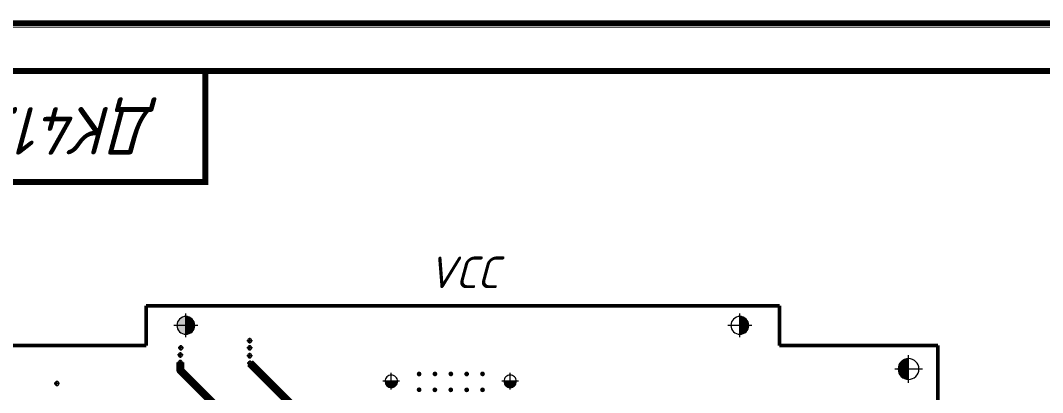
# Paper-space layout 'Лист2' of a CAD drawing. Header units: millimetres. Extents: x 0 to 421, y 0 to 298.
# Drawn here: x 67.2 to 196.3, y 250.9 to 297.9 of the extents above; entities that cross this region are included whole.
import ezdxf

# ---------------------------------------------------------------- set-up
doc = ezdxf.new("R2010")
doc.units = ezdxf.units.MM
for name, color, linetype in [('Mechanical13', 56, 'Continuous'), ('MidLayer1', 16, 'Continuous'), ('PDF _Геометрия', 7, 'Continuous'), ('PDF _Сплошная заливка', 7, 'Continuous'), ('Sheet', 255, 'Continuous')]:
    doc.layers.add(name, color=color, linetype=linetype)
doc.styles.add('Gost', font='gost_type_0.ttf')
doc.styles.add('GOST-2.304_Type-B_italic', font='GOST Common Italic.ttf')

psp = doc.layouts.new('Лист2')

# ---------------------------------------------------------------- hatches: boundary and pattern name
at = {"layer": 'PDF _Сплошная заливка', "true_color": 0xf5f5f5}
h = psp.add_hatch(color=7, dxfattribs=at)
h.dxf.hatch_style = 1
h.paths.add_polyline_path([(88.08370595464476, 259.4040117377758), (86.95869489737561, 259.4040117377758, 0.4141580432672914), (88.08370595464476, 258.2790006805139)])
h.paths.add_polyline_path([(88.08370595464476, 260.5290227950345, 0.4141580432690766), (86.95869489737561, 259.4040117377758), (88.08370595464476, 259.4040117377758)])
h.paths.add_polyline_path([(87.4497627530377, 256.8336317002872), (87.4497627530377, 256.5711643981754), (87.71223005519687, 256.5711643981754, 0.4143145159588777)])
h.paths.add_polyline_path([(87.4497627530377, 256.8336317002872, 0.4143145160702476), (87.18729545090036, 256.5711643981754), (87.4497627530377, 256.5711643981754)])
h.paths.add_polyline_path([(87.71223005519687, 256.5711643981754), (87.4497627530377, 256.5711643981754), (87.4497627530377, 256.3083443174255, 0.4140361067154677)])
h.paths.add_polyline_path([(87.65825492451677, 255.6710969911087), (87.39578762235033, 255.6710969911087), (87.39578762235033, 255.4086296889604, 0.4143145163531811)])
h.paths.add_polyline_path([(87.39578762235033, 255.9335642933042), (87.39578762235033, 255.6710969911087), (87.65825492451677, 255.6710969911087, 0.4143145159614969)])
h.paths.add_polyline_path([(87.39578762235033, 255.9335642933042, 0.4143145160215892), (87.13332032015478, 255.6710969911087), (87.39578762235033, 255.6710969911087)])
h.paths.add_polyline_path([(87.39578762235033, 254.9873206326893, 0.4143145162389901), (87.13332032015478, 254.7248533305665), (87.39578762235033, 254.7248533305665)])
h.paths.add_polyline_path([(87.39578762235033, 254.9873206326893), (87.39578762235033, 254.7248533305665), (87.65825492451677, 254.7248533305665, 0.414314516367033)])
h.paths.add_polyline_path([(87.65825492451677, 254.7248533305665), (87.39578762235033, 254.7248533305665), (87.39578762235033, 254.4623860284187, 0.4143145161355283)])
h.paths.add_polyline_path([(96.14963659541672, 257.7333413898282), (96.14963659541672, 257.4708740877127), (96.41210389759044, 257.4708740877127, 0.4143145161332114)])
h.paths.add_polyline_path([(96.14963659541672, 257.7333413898282, 0.4143145161115014), (95.88716929322845, 257.4708740877127), (96.14963659541672, 257.4708740877127)])
h.paths.add_polyline_path([(96.41210389759044, 257.4708740877127), (96.14963659541672, 257.4708740877127), (96.14963659541672, 257.2084067855758, 0.414314515913443)])
h.paths.add_polyline_path([(96.14963659541672, 256.8336317003786), (96.14963659541672, 256.5711643981754), (96.41210389759044, 256.5711643981754, 0.4143145162336008)])
h.paths.add_polyline_path([(96.14963659541672, 256.8336317003786, 0.4143145160107091), (95.88716929325756, 256.5711643981754), (96.14963659541672, 256.5711643981754)])
h.paths.add_polyline_path([(96.41210389759044, 256.5711643981754), (96.14963659541672, 256.5711643981754), (96.14963659541672, 256.3083443173086, 0.4140361064395219)])
h.paths.add_polyline_path([(96.41210389759044, 255.5709332596962), (96.14963659541672, 255.5709332596962), (96.14963659541672, 255.3084659574674, 0.4143145161911359)])
h.paths.add_polyline_path([(96.14963659541672, 255.8334005618808), (96.14963659541672, 255.5709332596962), (96.41210389759044, 255.5709332596962, 0.4143145160713556)])
h.paths.add_polyline_path([(96.14963659541672, 255.8334005618808, 0.414314516036751), (95.88716929330167, 255.5709332596962), (96.14963659541672, 255.5709332596962)])
h.paths.add_polyline_path([(96.45831789836984, 254.6246793685782), (96.19585059621068, 254.6246793685782), (96.19585059621068, 254.362212066419, 0.4143145161357802)])
h.paths.add_polyline_path([(96.19585059621068, 254.8871466708215), (96.19585059621068, 254.6246793685782), (96.45831789836984, 254.6246793685782, 0.4143145159930288)])
h.paths.add_polyline_path([(96.19585059621068, 254.8871466708215, 0.4143145160495452), (95.9333832939642, 254.6246793685782), (96.19585059621068, 254.6246793685782)])
h.paths.add_polyline_path([(88.8584078303902, 246.1710249029079), (88.59594052823104, 246.1710249029079), (88.59594052823104, 245.9085576007597, 0.4143145162844247)])
h.paths.add_polyline_path([(88.59594052823104, 246.4334922051621), (88.59594052823104, 246.1710249029079), (88.8584078303902, 246.1710249029079, 0.4143145162145098)])
h.paths.add_polyline_path([(88.59594052823104, 246.4334922051621, 0.4143145159007997), (88.33347322610098, 246.1710249029079), (88.59594052823104, 246.1710249029079)])
h.paths.add_polyline_path([(85.24983520423939, 248.6335756820472), (85.24983520423939, 248.3711083798662), (85.51230250639856, 248.3711083798662, 0.4143145162022193)])
h.paths.add_polyline_path([(85.24983520423939, 248.6335756820472, 0.4143145162023701), (84.98736790202929, 248.3711083798662), (85.24983520423939, 248.3711083798662)])
h.paths.add_polyline_path([(85.51230250639856, 248.3711083798662), (85.24983520423939, 248.3711083798662), (85.24983520423939, 248.108641077707, 0.4143145159821994)])
h.paths.add_polyline_path([(86.14977349432138, 248.6335756820363, 0.4143145160582088), (85.88730619220632, 248.3711083798662), (86.14977349432138, 248.3711083798662)])
h.paths.add_polyline_path([(86.14977349432138, 248.6335756820363), (86.14977349432138, 248.3711083798662), (86.41224079649555, 248.3711083798662, 0.4143145161588501)])
h.paths.add_polyline_path([(86.41224079649555, 248.3711083798662), (86.14977349432138, 248.3711083798662), (86.14977349432138, 248.1086410777616, 0.4143145159388806)])
h.paths.add_polyline_path([(84.19573265198187, 248.6335756819849), (84.19573265198187, 248.3711083798662), (84.45855273277903, 248.3711083798662, 0.4140361065737)])
h.paths.add_polyline_path([(84.19573265198187, 248.6335756819849, 0.4138105735239788), (83.93326534985181, 248.3711083798662), (84.19573265198187, 248.3711083798662)])
h.paths.add_polyline_path([(84.45855273277903, 248.3711083798662), (84.19573265198187, 248.3711083798662), (84.19573265198187, 248.1086410777689, 0.4140361065420475)])
h.paths.add_polyline_path([(81.34069518365277, 248.7783246352928), (81.34069518365277, 248.5155045544884), (81.60316248582649, 248.5155045544884, 0.4140361062844282)])
h.paths.add_polyline_path([(81.34069518365277, 248.7783246352928, 0.4140361065574639), (81.07822788147132, 248.5155045544884), (81.34069518365277, 248.5155045544884)])
h.paths.add_polyline_path([(81.60316248582649, 248.5155045544884), (81.34069518365277, 248.5155045544884), (81.34069518365277, 248.2530372522965, 0.4138105738286432)])
h.paths.add_polyline_path([(81.29589229739668, 245.4336290147658), (81.29589229739668, 245.1708089339099), (81.5583595995704, 245.1708089339099, 0.414036106397516)])
h.paths.add_polyline_path([(81.29589229739668, 245.4336290147658, 0.4140361064636001), (81.03342499512792, 245.1708089339099), (81.29589229739668, 245.1708089339099)])
h.paths.add_polyline_path([(81.5583595995704, 245.1708089339099), (81.29589229739668, 245.1708089339099), (81.29589229739668, 244.908341631718, 0.4138105736246623)])
h.paths.add_polyline_path([(75.25843879029935, 244.2710837221125), (74.99597148813291, 244.2710837221125), (74.99597148813291, 244.0086164199533, 0.4143145159496576)])
h.paths.add_polyline_path([(74.99597148813291, 244.5335510242826), (74.99597148813291, 244.2710837221125), (75.25843879029935, 244.2710837221125, 0.414314516132355)])
h.paths.add_polyline_path([(74.99597148813291, 244.5335510242826, 0.4143145160421909), (74.73350418595919, 244.2710837221125), (74.99597148813291, 244.2710837221125)])
h.paths.add_polyline_path([(74.4957313880468, 248.533407364434), (74.4957313880468, 248.2709400623371), (74.75819869020597, 248.2709400623371, 0.4143145161673625)])
h.paths.add_polyline_path([(74.4957313880468, 248.533407364434, 0.4143145161999524), (74.23326408583625, 248.2709400623371), (74.4957313880468, 248.2709400623371)])
h.paths.add_polyline_path([(74.75819869020597, 248.2709400623371), (74.4957313880468, 248.2709400623371), (74.4957313880468, 248.0084727602325, 0.4143145161736592)])
h.paths.add_polyline_path([(72.05838381993772, 252.0707585709979), (71.79556373913283, 252.0707585709979), (71.79556373913283, 251.808291268886, 0.4140361065082929)])
h.paths.add_polyline_path([(71.79556373913283, 252.3332258731825), (71.79556373913283, 252.0707585709979), (72.05838381993772, 252.0707585709979, 0.4140361064834009)])
h.paths.add_polyline_path([(71.79556373913283, 252.3332258731825, 0.4143145160907988), (71.53309643690818, 252.0707585709979), (71.79556373913283, 252.0707585709979)])
h.paths.add_polyline_path([(69.56459167071807, 247.0233190276422), (69.30212436854436, 247.0233190276422), (69.30212436854436, 246.7608517254721, 0.4138105735095524)])
h.paths.add_polyline_path([(69.30212436854436, 247.2857863298632), (69.30212436854436, 247.0233190276422), (69.56459167071807, 247.0233190276422, 0.4138105735957089)])
h.paths.add_polyline_path([(69.30212436854436, 247.2857863298632, 0.4140361065843736), (69.03930428772537, 247.0233190276422), (69.30212436854436, 247.0233190276422)])
h.paths.add_polyline_path([(69.34974948386935, 244.5335503187475), (69.34974948386935, 244.2710830165556), (69.61221678602851, 244.2710830165556, 0.4143145162380837)])
h.paths.add_polyline_path([(69.34974948386935, 244.5335503187475, 0.4143145162182371), (69.08728218162241, 244.2710830165556), (69.34974948386935, 244.2710830165556)])
h.paths.add_polyline_path([(69.61221678602851, 244.2710830165556), (69.34974948386935, 244.2710830165556), (69.34974948386935, 244.0086157143487, 0.4143145159591294)])
h.paths.add_polyline_path([(70.34952412679422, 244.5335503187985, 0.414314515998721), (70.08705682464961, 244.2710830165556), (70.34952412679422, 244.2710830165556)])
h.paths.add_polyline_path([(70.34952412679422, 244.5335503187985), (70.34952412679422, 244.2710830165556), (70.61199142896794, 244.2710830165556, 0.4143145160959874)])
h.paths.add_polyline_path([(70.61199142896794, 244.2710830165556), (70.34952412679422, 244.2710830165556), (70.34952412679422, 244.0086157143928, 0.4143145160054203)])
h.paths.add_polyline_path([(71.24981519552193, 244.5335503187075, 0.414036106529015), (70.98699511468794, 244.2710830165556), (71.24981519552193, 244.2710830165556)])
h.paths.add_polyline_path([(71.24981519552193, 244.5335503187075), (71.24981519552193, 244.2710830165556), (71.5122824976811, 244.2710830165556, 0.4143145159906112)])
h.paths.add_polyline_path([(71.5122824976811, 244.2710830165556), (71.24981519552193, 244.2710830165556), (71.24981519552193, 244.0086157144474, 0.4143145160882803)])
h.paths.add_polyline_path([(72.41222078777764, 238.7708774991625), (72.1497534856112, 238.7708774991625), (72.1497534856112, 238.5084101970397, 0.4143145159232654)])
h.paths.add_polyline_path([(72.1497534856112, 239.0333448013071), (72.1497534856112, 238.7708774991625), (72.41222078777764, 238.7708774991625, 0.4143145160690387)])
h.paths.add_polyline_path([(72.1497534856112, 239.0333448013071, 0.4143145162619088), (71.8872861834302, 238.7708774991625), (72.1497534856112, 238.7708774991625)])
h.paths.add_polyline_path([(79.95850850370107, 240.0709048579688), (79.69604120152735, 240.0709048579688), (79.69604120152735, 239.8084375558169, 0.4143145163154028)])
h.paths.add_polyline_path([(79.69604120152735, 240.333372160062), (79.69604120152735, 240.0709048579688), (79.95850850370107, 240.0709048579688, 0.4143145160082418)])
h.paths.add_polyline_path([(79.69604120152735, 240.333372160062, 0.4140361066742075), (79.43322112074475, 240.0709048579688), (79.69604120152735, 240.0709048579688)])
h.paths.add_polyline_path([(82.3496420710162, 238.433415457032, 0.4143145159982674), (82.08717476884249, 238.1709481549092), (82.3496420710162, 238.1709481549092)])
h.paths.add_polyline_path([(82.3496420710162, 238.433415457032), (82.3496420710162, 238.1709481549092), (82.61210937318265, 238.1709481549092, 0.4143145163354502)])
h.paths.add_polyline_path([(82.61210937318265, 238.1709481549092), (82.3496420710162, 238.1709481549092), (82.3496420710162, 237.9084808527614, 0.4143145161562308)])
h.paths.add_polyline_path([(81.54954013376982, 238.4334151043008, 0.4143145158964177), (81.28707283155973, 238.1709478021307), (81.54954013376982, 238.1709478021307)])
h.paths.add_polyline_path([(81.54954013376982, 238.4334151043008), (81.54954013376982, 238.1709478021307), (81.81236021456743, 238.1709478021307, 0.414036106719449)])
h.paths.add_polyline_path([(81.81236021456743, 238.1709478021307), (81.54954013376982, 238.1709478021307), (81.54954013376982, 237.908480499957, 0.4140361064928279)])
h.paths.add_polyline_path([(80.64960184367328, 238.4334154570574), (80.64960184367328, 238.1709481549092), (80.912069145847, 238.1709481549092, 0.4143145161277716)])
h.paths.add_polyline_path([(80.64960184367328, 238.4334154570574, 0.4143145160123712), (80.38713454154322, 238.1709481549092), (80.64960184367328, 238.1709481549092)])
h.paths.add_polyline_path([(80.912069145847, 238.1709481549092), (80.64960184367328, 238.1709481549092), (80.64960184367328, 237.9084808527064, 0.4143145163250741)])
at = {"layer": 'PDF _Сплошная заливка', "transparency": 33554559}
for color, points in [(7, [(89.20871701191436, 259.4040117377758, 0.4142050799660312), (88.08370595464476, 260.5290227950345), (88.08370595464476, 260.5290227950454), (88.08370595464476, 260.5290227950454), (88.08370595464476, 259.4040117377758), (88.08370595464476, 259.4040117377758)]), (7, [(159.1858864444171, 259.4040117377758, 0.4142050799551423), (158.0608753871479, 260.5290227950563), (158.0608753871479, 260.5290227950454), (158.0608753871479, 260.5290227950454), (158.0608753871479, 259.4040117377758), (158.0608753871479, 259.4040117377758)]), (7, [(88.08370595464476, 258.279000680503, 0.414205079963811), (89.20871701191436, 259.4040117377758), (89.20871701191436, 259.4040117377758), (89.20871701191436, 259.4040117377758), (88.08370595464476, 259.4040117377758), (88.08370595464476, 259.4040117377758)]), (7, [(158.0608753871479, 258.279000680503, 0.4142050799631888), (159.1858864444025, 259.4040117377758), (159.1858864444171, 259.4040117377758), (159.1858864444171, 259.4040117377758), (158.0608753871479, 259.4040117377758), (158.0608753871479, 259.4040117377758)]), (7, [(95.88723984898252, 257.4710151991694, 0.4142588361982247), (96.14974242901098, 257.2085126191187), (96.14974242901098, 257.2085126191373), (96.14974242901098, 257.2085126191373), (96.14974242901098, 257.4710151991694), (96.14974242901098, 257.4710151991694)]), (7, [(87.13339087591612, 255.6709911575181, 0.1989883851541223), (87.2102966176667, 255.4853943192506), (87.21029661768125, 255.4853943192506, 0.198988385864392), (87.39589345594504, 255.4084885774782), (87.39589345594504, 255.4084885774855), (87.39589345594504, 255.4084885774855), (87.39589345594504, 255.6709911575181), (87.39589345594504, 255.6709911575181)]), (7, [(87.18718961728428, 256.5709880088602, 0.1989883857143016), (87.26409535907123, 256.3853911706183), (87.2640953590494, 256.3853911705964, 0.1990017662638739), (87.4496921973132, 256.3085207066715), (87.4496921973132, 256.3085207066974), (87.4496921973132, 256.3085207066974), (87.4496921973132, 256.5709880088602), (87.4496921973132, 256.5709880088602)]), (7, [(95.88723984898252, 256.5709880088602, 0.1988800820499599), (95.96411031289244, 256.3853911706074), (95.96411031288517, 256.3853911705964, 0.1990198698878473), (96.14974242901098, 256.3085207067084), (96.14974242901098, 256.3085207066974), (96.14974242901098, 256.3085207066974), (96.14974242901098, 256.5709880088602), (96.14974242901098, 256.5709880088602)]), (7, [(87.13339087591612, 254.7248180527044, 0.1989561129549775), (87.21029661768125, 254.5391859365782), (87.21029661768125, 254.5391859365745, 0.1988800817594609), (87.39589345594504, 254.4623154726391), (87.39589345594504, 254.4623154726719), (87.39589345594504, 254.4623154726719), (87.39589345594504, 254.7248180527044), (87.39589345594504, 254.7248180527044)]), (7, [(95.88723984898252, 255.5710038154207, 0.4142588362374998), (96.14974242901098, 255.3085012353663), (96.14974242901098, 255.3085012353881), (96.14974242901098, 255.3085012353881), (96.14974242901098, 255.5710038154207), (96.14974242901098, 255.5710038154207)]), (7, [(95.93341857189944, 254.6247852021615, 0.4141580434692442), (96.19592115193564, 254.3622826220853), (96.19592115193564, 254.3622826221363), (96.19592115193564, 254.3622826221363), (96.19592115193564, 254.6247852021615), (96.19592115193564, 254.6247852021615)]), (7, [(179.3749136605134, 255.2085047210544, 0.4142140062491096), (178.062436038188, 253.8959918209066), (178.0624360382244, 253.8959918209066), (178.0624360382244, 253.8959918209066), (179.3749136605134, 253.8959918209066), (179.3749136605134, 253.8959918209066)]), (256, [(117.5497881328411, 253.5710061479208), (117.5497881328411, 253.5710061479208), (117.5497881328411, 253.5710061479208, -0.4141580434514265), (117.8497910814067, 253.2710031993151), (117.8497910814435, 253.2710031993151), (117.8497910814435, 253.2710031993151), (117.8497910814435, 253.2710031993151, -0.4142021410220117), (117.5497881328411, 252.9710002506836), (117.5497881328411, 252.971000250709), (117.5497881328411, 252.971000250709), (117.5497881328411, 252.971000250709, -0.4142462372135202), (117.2497851842022, 253.2710031993151), (117.2497851842386, 253.2710031993151), (117.2497851842386, 253.2710031993151), (117.2497851842386, 253.2710031993151, -0.4142021407298843)]), (256, [(119.549796030924, 253.580987313755), (119.549796030924, 253.580987313755), (119.549796030924, 253.580987313755, -0.4142021411548173), (119.8497989794459, 253.2809843651494), (119.849798979526, 253.2809843651494), (119.849798979526, 253.2809843651494), (119.849798979526, 253.2809843651494, -0.4141580431202882), (119.549796030924, 252.9809814165578), (119.549796030924, 252.9809814165433), (119.549796030924, 252.9809814165433), (119.549796030924, 252.9809814165433, -0.4142021409159879), (119.2497930823656, 253.2809843651494), (119.2497930823215, 253.2809843651494), (119.2497930823215, 253.2809843651494), (119.2497930823215, 253.2809843651494, -0.4142462372875346)]), (256, [(121.5597875643011, 253.580987313755), (121.5597875643011, 253.580987313755), (121.5597875643011, 253.580987313755, -0.4142462370648746), (121.8597905128522, 253.2809843651494), (121.8597905129036, 253.2809843651494), (121.8597905129036, 253.2809843651494), (121.8597905129036, 253.2809843651494, -0.4142021406934123), (121.5597875643011, 252.9809814164742), (121.5597875643011, 252.9809814165433), (121.5597875643011, 252.9809814165433), (121.5597875643011, 252.9809814165433, -0.4142021408176724), (121.2597846157573, 253.2809843651494), (121.2597846156846, 253.2809843651494), (121.2597846156846, 253.2809843651494), (121.2597846156846, 253.2809843651494, -0.4142462369011612)]), (256, [(123.559795462384, 253.5710061479208), (123.559795462384, 253.5710061479208), (123.559795462384, 253.5710061479208, -0.4142021408203592), (123.859798410972, 253.2710031993151), (123.8597984109865, 253.2710031993151), (123.8597984109865, 253.2710031993151), (123.8597984109865, 253.2710031993151, -0.4142462370161042), (123.559795462384, 252.971000250709), (123.559795462384, 252.971000250709), (123.559795462384, 252.971000250709), (123.559795462384, 252.971000250709, -0.4142462372556378), (123.2597925137597, 253.2710031993151), (123.2597925137675, 253.2710031993151), (123.2597925137675, 253.2710031993151), (123.2597925137675, 253.2710031993151, -0.4142021410599815)]), (256, [(125.5598033604524, 253.580987313755), (125.5598033604524, 253.580987313755), (125.5598033604524, 253.580987313755, -0.4142021409276607), (125.8598063090108, 253.2809843651494), (125.8598063090694, 253.2809843651494), (125.8598063090694, 253.2809843651494), (125.8598063090694, 253.2809843651494, -0.4141580431812837), (125.5598033604524, 252.9809814164632), (125.5598033604524, 252.9809814165433), (125.5598033604524, 252.9809814165433), (125.5598033604524, 252.9809814165433, -0.4142021410139513), (125.2598004119232, 253.2809843651494), (125.2598004118499, 253.2809843651494), (125.2598004118499, 253.2809843651494), (125.2598004118499, 253.2809843651494, -0.4142462370973438)]), (7, [(178.0624360382244, 253.8959918209066, 0.4142094936110849), (179.3749136605134, 252.5835141986031), (179.3749136605134, 252.5835141986176), (179.3749136605134, 252.5835141986176), (179.3749136605134, 253.8959918209066), (179.3749136605134, 253.8959918209066)]), (7, [(71.5332022705611, 252.0707938488599, 0.1989561128146472), (71.61010801231168, 251.8851617327232), (71.61010801232624, 251.8851617327268, 0.1988800818218835), (71.7957048505823, 251.8082912687655), (71.7957048505823, 251.8082912688278), (71.7957048505823, 251.8082912688278), (71.7957048505823, 252.0707938488599), (71.7957048505823, 252.0707938488599)]), (7, [(113.2422904810714, 252.3510119134485, 0.4142177172032559), (114.0297629433026, 251.5635041733876), (114.0297629433026, 251.5635041733581), (114.0297629433026, 251.5635041733581), (114.0297629433026, 252.3510119134485), (114.0297629433026, 252.3510119134485)]), (7, [(114.0297629433026, 251.5635041733581, 0.4142252385198257), (114.8172706834039, 252.3510119134485), (114.8172706833893, 252.3510119134485), (114.8172706833893, 252.3510119134485), (114.0297629433026, 252.3510119134485), (114.0297629433026, 252.3510119134485)]), (7, [(128.2622993483324, 252.3510119134485, 0.4142252385701206), (129.0498070884187, 251.5635041733694), (129.0498070884187, 251.5635041733581), (129.0498070884187, 251.5635041733581), (129.0498070884187, 252.3510119134485), (129.0498070884187, 252.3510119134485)]), (7, [(129.0498070884187, 251.5635041733581, 0.4142252385372616), (129.8373148284832, 252.3510119134485), (129.8373148285054, 252.3510119134485), (129.8373148285054, 252.3510119134485), (129.0498070884187, 252.3510119134485), (129.0498070884187, 252.3510119134485)]), (256, [(117.5497881328411, 251.5809832962318), (117.5497881328411, 251.5809832962318), (117.5497881328411, 251.5809832962318, -0.4142021407768396), (117.8497910814581, 251.2809803476298), (117.8497910814435, 251.2809803476298), (117.8497910814435, 251.2809803476298), (117.8497910814435, 251.2809803476298, -0.4141580432536419), (117.5497881328411, 250.9809773989582), (117.5497881328411, 250.9809773990237), (117.5497881328411, 250.9809773990237), (117.5497881328411, 250.9809773990237, -0.4142021408201391), (117.2497851842386, 251.2809803476298), (117.2497851842386, 251.2809803476298), (117.2497851842386, 251.2809803476298), (117.2497851842386, 251.2809803476298, -0.4142462372563866)]), (256, [(119.5397771177818, 251.5710021304048), (119.5397771177818, 251.5710021304048), (119.5397771177818, 251.5710021304048, -0.4142021409195118), (119.8397800663256, 251.2709991817956), (119.8397800663838, 251.2709991817956), (119.8397800663838, 251.2709991817956), (119.8397800663838, 251.2709991817956, -0.4142462373387721), (119.5397771177818, 250.9709962331017), (119.5397771177818, 250.9709962331931), (119.5397771177818, 250.9709962331931), (119.5397771177818, 250.9709962331931, -0.4142021409686258), (119.2397741691211, 251.2709991817956), (119.2397741691793, 251.2709991817956), (119.2397741691793, 251.2709991817956), (119.2397741691793, 251.2709991817956, -0.4141580434767056)]), (256, [(121.5498039290069, 251.5710021304048), (121.5498039290069, 251.5710021304048), (121.5498039290069, 251.5710021304048, -0.4141580433725945), (121.8498068776089, 251.2709991817956), (121.8498068776089, 251.2709991817956), (121.8498068776089, 251.2709991817956), (121.8498068776089, 251.2709991817956, -0.4142021408642752), (121.5498039290069, 250.9709962330253), (121.5498039290069, 250.9709962331931), (121.5498039290069, 250.9709962331931), (121.5498039290069, 250.9709962331931, -0.4142462368433157), (121.2498009805067, 251.2709991817956), (121.2498009804044, 251.2709991817956), (121.2498009804044, 251.2709991817956), (121.2498009804044, 251.2709991817956, -0.4142021410149204)]), (256, [(123.559795462384, 251.5710021304048), (123.559795462384, 251.5710021304048), (123.559795462384, 251.5710021304048, -0.4142021407018255), (123.8597984111107, 251.2709991817956), (123.8597984109865, 251.2709991817956), (123.8597984109865, 251.2709991817956), (123.8597984109865, 251.2709991817956, -0.4142462371068603), (123.559795462384, 250.9709962330435), (123.559795462384, 250.9709962331931), (123.559795462384, 250.9709962331931), (123.559795462384, 250.9709962331931, -0.4142462370583103), (123.2597925137893, 251.2709991817956), (123.2597925137675, 251.2709991817956), (123.2597925137675, 251.2709991817956), (123.2597925137675, 251.2709991817956, -0.4142021406533285)]), (256, [(125.5598033604524, 251.5710021304048), (125.5598033604524, 251.5710021304048), (125.5598033604524, 251.5710021304048, -0.4141580433788042), (125.8598063090108, 251.2709991817956), (125.8598063090694, 251.2709991817956), (125.8598063090694, 251.2709991817956), (125.8598063090694, 251.2709991817956, -0.4142021408706621), (125.5598033604524, 250.9709962332226), (125.5598033604524, 250.9709962331931), (125.5598033604524, 250.9709962331931), (125.5598033604524, 250.9709962331931, -0.4142462370258849), (125.2598004119304, 251.2709991817956), (125.2598004118499, 251.2709991817956), (125.2598004118499, 251.2709991817956), (125.2598004118499, 251.2709991817956, -0.4142021409234762)])]:
    psp.add_hatch(color=color, dxfattribs=at).paths.add_polyline_path(points)

# ---------------------------------------------------------------- linework, layer by layer
at = {"lineweight": 50}
for p, q in [((163.0653110920512, 261.8681379452046), (83.06506469205078, 261.8683868652047)), ((83.06506469205078, 261.8683868652047), (83.06531361205134, 256.8686356252047)), ((163.0655600120513, 256.8683867052046), (163.0653110920512, 261.8681379452046)), ((83.06531361205134, 256.8686356252047), (63.06506405205096, 256.8683867052046)), ((183.0655606520509, 256.8683867052046), (163.0655600120513, 256.8683867052046)), ((183.0653117320512, 166.8683889052049), (183.0655606520509, 256.8683867052046))]:
    psp.add_line(p, q, dxfattribs=at)
at = {"layer": 'Mechanical13', "const_width": 0.00050038}
psp.add_lwpolyline([(83.06506469205078, 261.8683868652047, 1), (83.06556253205099, 261.8683868652047, 1)], format="xyb", close=True, dxfattribs=at)
psp.add_lwpolyline([(83.06506469205078, 261.8683868652047, 1), (83.06556253205099, 261.8683868652047, 1)], format="xyb", close=True, dxfattribs=at)
at = {"layer": 'MidLayer1', "const_width": 1.00000054}
for points in [[(87.39600853205093, 253.7246922052045), (87.39600853205093, 254.7246927452047)], [(96.196011252051, 254.6246878652046), (102.3498114920508, 248.4708876252048)], [(87.39600853205093, 253.7246922052045), (93.64981111205088, 247.4708896252046)]]:
    psp.add_lwpolyline(points, dxfattribs=at)
at = {"layer": 'MidLayer1', "const_width": 0.499999}
psp.add_lwpolyline([(87.1460090320511, 253.7246922052045, 1), (87.64600803205076, 253.7246922052045, 1)], format="xyb", close=True, dxfattribs=at)
psp.add_lwpolyline([(87.1460090320511, 253.7246922052045, 1), (87.64600803205076, 253.7246922052045, 1)], format="xyb", close=True, dxfattribs=at)
at = {"layer": 'PDF _Геометрия', "lineweight": 9}
for points in [[(88.08370595464476, 257.9039969947462), (88.08370595464476, 260.9040264808018)], [(158.0608753871479, 257.9039969947462), (158.0608753871479, 260.9040264808018)], [(89.58372069767074, 259.4040117377758), (86.58369121161923, 259.4040117377758)], [(159.5608901301739, 259.4040117377758), (156.5608606441074, 259.4040117377758)], [(96.49959299830289, 257.4708740877127), (95.79968019253056, 257.4708740877127)], [(96.14963659541672, 257.1209176848265), (96.14963659541672, 257.8208304905988)], [(87.74574402523649, 255.6710969911087), (87.04583121946416, 255.6710969911087)], [(87.79971915592387, 256.5711643981754), (87.09980635015154, 256.5711643981754)], [(87.39578762235033, 255.3211405882189), (87.39578762235033, 256.0210533939949)], [(87.4497627530377, 256.2208552166549), (87.4497627530377, 256.9211208010652)], [(96.49959299830289, 256.5711643981754), (95.79968019253056, 256.5711643981754)], [(96.14963659541672, 256.2208552166549), (96.14963659541672, 256.9211208010652)], [(96.14963659541672, 255.2209768568064), (96.14963659541672, 255.920889662586)], [(179.3750547719555, 252.1461392507326), (179.3750547719555, 255.6460560582545)], [(87.74574402523649, 254.7248533305665), (87.04583121946416, 254.7248533305665)], [(87.39578762235033, 254.3748969276767), (87.39578762235033, 255.0748097334563)], [(96.49959299830289, 255.5709332596962), (95.79968019253056, 255.5709332596962)], [(96.54580699909684, 254.6246793685782), (95.84589419331724, 254.6246793685782)], [(96.19585059621068, 254.2747229656848), (96.19585059621068, 254.9746357714644)], [(114.02986877689, 251.3008604818801), (114.02986877689, 253.4009516778424)], [(129.0497718105566, 251.3008604818801), (129.0497718105566, 253.4009516778424)], [(181.1248367864082, 253.8959212651785), (177.6249199788863, 253.8959212651785)], [(72.14587292065016, 252.0707585709979), (71.44560733623939, 252.0707585709979)], [(71.79556373913283, 251.7208021681081), (71.79556373913283, 252.4207149738841)], [(115.079737985563, 252.3510824691766), (112.9796467895931, 252.3510824691766)], [(130.0996410192297, 252.3510824691766), (127.9999026018982, 252.3510824691766)]]:
    psp.add_lwpolyline(points, dxfattribs=at)
for points in [[(89.20871701191436, 259.4040117377758, 0.4141580432758998), (88.08370595464476, 260.5290227950345, 0.4141580432690766), (86.95869489737561, 259.4040117377758, 0.4141580432672914), (88.08370595464476, 258.2790006805139, 0.4141580432843673)], [(159.1858864444171, 259.4040117377758, 0.414158043263275), (158.0608753871479, 260.5290227950563, 0.4141580432883486), (156.9358643299001, 259.4040117377758, 0.4141580432865047), (158.0608753871479, 258.2790006805139, 0.4141580432819717)], [(96.41210389759044, 257.4708740877127, 0.4143145161332114), (96.14963659541672, 257.7333413898282, 0.4143145161115013), (95.88716929322845, 257.4708740877127, 0.4143145160667719), (96.14963659541672, 257.2084067855758, 0.414314515913443)], [(87.65825492451677, 255.6710969911087, 0.4143145159614969), (87.39578762235033, 255.9335642933042, 0.4143145160215891), (87.13332032015478, 255.6710969911087, 0.4143145160367511), (87.39578762235033, 255.4086296889604, 0.4143145163531811)], [(87.71223005519687, 256.5711643981754, 0.4143145159588776), (87.4497627530377, 256.8336317002872, 0.4143145160702475), (87.18729545090036, 256.5711643981754, 0.41403610645094), (87.4497627530377, 256.3083443174255, 0.4140361067154678)], [(96.41210389759044, 256.5711643981754, 0.4143145162336006), (96.14963659541672, 256.8336317003786, 0.414314516010709), (95.88716929325756, 256.5711643981754, 0.4140361063909225), (96.14963659541672, 256.3083443173086, 0.414036106439522)], [(96.41210389759044, 255.5709332596962, 0.4143145160713557), (96.14963659541672, 255.8334005618808, 0.4143145160367508), (95.88716929330167, 255.5709332596962, 0.4143145161415729), (96.14963659541672, 255.3084659574674, 0.4143145161911378)], [(87.65825492451677, 254.7248533305665, 0.414314516367033), (87.39578762235033, 254.9873206326893, 0.4143145162389901), (87.13332032015478, 254.7248533305665, 0.4143145161957719), (87.39578762235033, 254.4623860284187, 0.4143145161355283)], [(96.45831789836984, 254.6246793685782, 0.4143145159930288), (96.19585059621068, 254.8871466708215, 0.4143145160495452), (95.9333832939642, 254.6246793685782, 0.414314515815673), (96.19585059621068, 254.362212066419, 0.4143145161357802)], [(180.687391282795, 253.8959212651785, 0.4141580309153581), (179.3750547719555, 255.208610554645, 0.4142031712092863), (178.0623654824999, 253.8959212651785, 0.4142588298020983), (179.3750547719555, 252.5835847543203, 0.4142137132618885)], [(114.8172706833893, 252.3510824691766, 0.4143145161225159), (114.02986877689, 253.1384843756759, 0.4142217067890838), (113.2421140917304, 252.3510824691766, 0.4141289745055253), (114.02986877689, 251.5633277840393, 0.4142217068114007)], [(129.837173717056, 252.3510824691766, 0.4143145161260419), (129.0497718105566, 253.1384843756869, 0.4143145160994626), (128.2623699040573, 252.3510824691766, 0.4142217067923227), (129.0497718105566, 251.5633277840175, 0.4142217067771056)], [(72.05838381993772, 252.0707585709979, 0.4140361064834009), (71.79556373913283, 252.3332258731825, 0.4143145160907989), (71.53309643690818, 252.0707585709979, 0.414314516115934), (71.79556373913283, 251.808291268886, 0.414036106508295)]]:
    psp.add_lwpolyline(points, format="xyb", close=True, dxfattribs=at)
at = {"layer": 'Sheet'}
for points, const_width in [([(0.04952972283467716, 297.006599716251), (420.0069930828345, 297.006599716251), (420.0069930828345, 0.0495304362511888), (0.04952972283467716, 0.0495304362511888), (0.04952972283467716, 297.006599716251)], 0.09906), ([(1.048882562834706, 297.5071829162512), (421.0488833028344, 297.5071829162512), (420.5486887228349, 0.507182556250882), (1.048882562834706, 0.507182556250882), (1.048882562834706, 297.5071829162512)], 0.7493), ([(20.54948872283467, 150.5068825562512), (8.549512722834606, 150.5068825562512), (8.549512722834606, 5.507172556251135), (414.5493458828346, 5.507172556251135), (414.5493458828346, 291.5066005562512), (20.54948872283467, 291.5066005562512), (20.54948872283467, 5.507172556251135)], 0.7493), ([(20.54948872283467, 277.5066285562511), (90.54934872283457, 277.5066285562511), (90.54934872283457, 291.5066005562512)], 0.7493)]:
    psp.add_lwpolyline(points, dxfattribs=dict(at, const_width=const_width))

# ---------------------------------------------------------------- texts
at = {"insert": (116.2656873302353, 280.9565847782396), "char_height": 6, "attachment_point": 1, "rotation": 180, "style": 'Gost'}
psp.add_mtext_dynamic_manual_height_columns('\\pxqc;{\\fGOST type B|b0|i1|c204|p34;ДК41.758826.001}', width=120.0000013, gutter_width=25, heights=[19.89226440718234], dxfattribs=at)
at = {"insert": (108.336302548078, 268.0954613874912), "char_height": 4, "attachment_point": 1, "style": 'GOST-2.304_Type-B_italic'}
psp.add_mtext_dynamic_manual_height_columns('\\pxqc;{\\fGOST type B|b0|i1|c204|p34;VCC}', width=29.59478461706658, gutter_width=12.5, heights=[0], dxfattribs=at)

doc.saveas('drawing.dxf')
